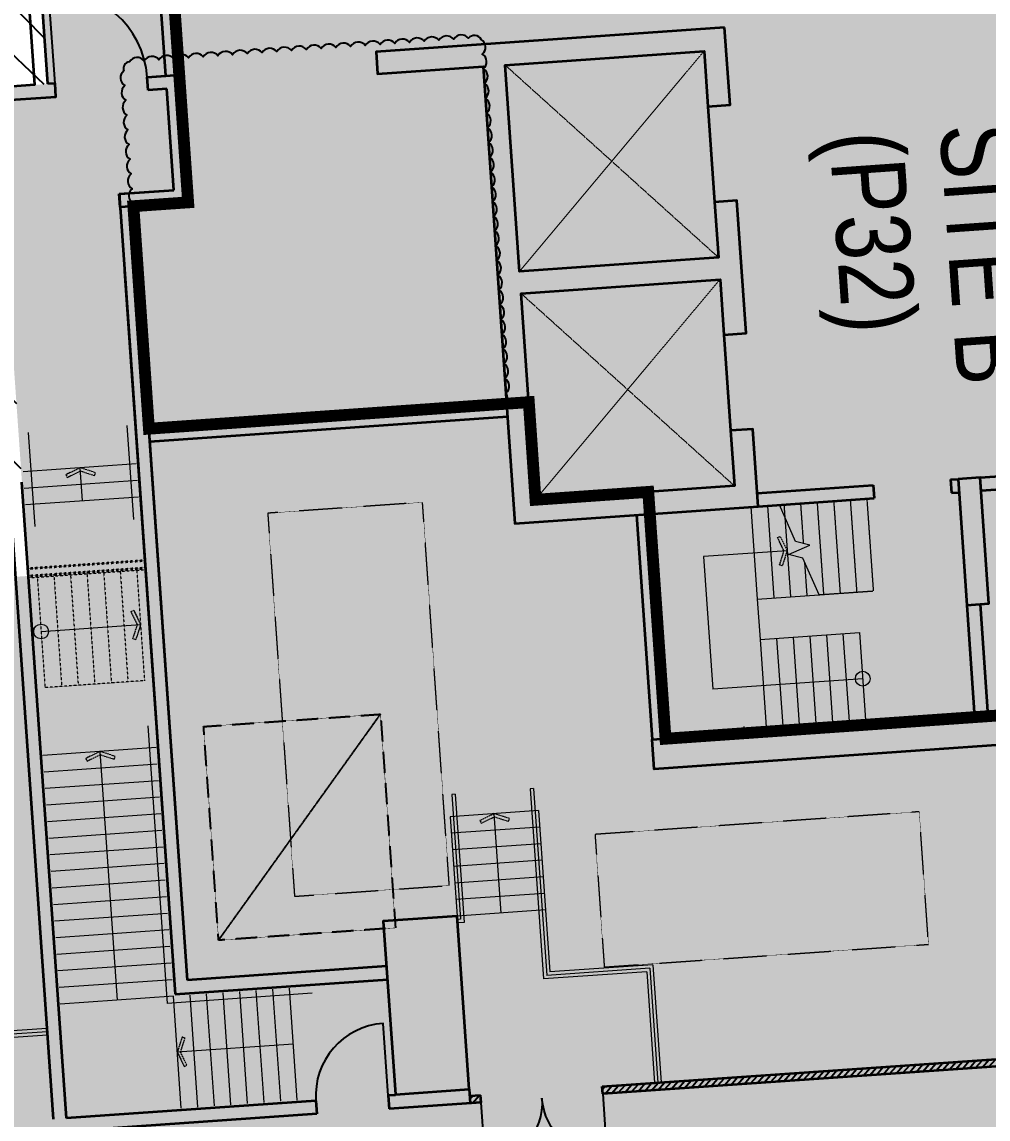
# Model space of a CAD drawing. Header units: millimetres. Extents: x 834311283 to 834708468, y 817882832 to 818197366.
# Drawn here: x 834592458 to 834605537, y 818009265 to 818024118 of the extents above; entities that cross this region are included whole.
import ezdxf
from ezdxf.xclip import XClip

# ---------------------------------------------------------------- set-up
doc = ezdxf.new("R2010")
doc.units = ezdxf.units.MM
doc.header["$LTSCALE"] = 3
doc.header["$XCLIPFRAME"] = 2
for name, pattern in [('3A35X-MAGP-P-B02-0$0$B0606', [0.7813, 0.39065, -0.39065]), ('ACAD_ISO04W033', [10, 8, -1, 0, -1]), ('B0701', [2.34375, 1.5625, -0.78125]), ('DASHED', [0.75, 0.5, -0.25]), ('DASHED2', [0.375, 0.25, -0.125]), ('DIVIDE', [1.25, 0.5, -0.25, 0, -0.25, 0, -0.25])]:
    doc.linetypes.add(name, pattern=pattern)
doc.layers.get('Defpoints').update_dxf_attribs({"color": 32})
for name, color, linetype in [('_DEVELOPMENT BOUNDARY', 96, 'DIVIDE'), ('_SUBLEASE LINE', 10, 'DIVIDE'), ('A-BS -DOTTED', 251, 'DASHED'), ('BD-CB-SOLID-DH', 251, 'Continuous'), ('Hatch (CARR)', 252, 'Continuous'), ('UAJ-00XREF', 7, 'Continuous')]:
    doc.layers.add(name, color=color, linetype=linetype)
for name, color, linetype, lineweight in [('Hatch (LTC&CB)', 252, 'Continuous', 35), ('HATCH-SUBLEASE', 241, 'Continuous', 5), ('UAJ-00ANNO', 7, 'Continuous', 5), ('UAJ-22INWA', 6, 'Continuous', 35), ('UAJ-22INWA-bw', 3, 'Continuous', 35), ('UAJ-22INWA-rc', 6, 'Continuous', 35), ('UAJ-23FLOR-a', 1, 'Continuous', 13), ('UAJ-23FLOR-h', 251, 'Continuous', 9), ('UAJ-23FLOR-y', 8, 'B0701', 9), ('UAJ-24STAI-a', 9, 'Continuous', 13), ('UAJ-24STAI-d', 7, 'Continuous', 5), ('UAJ-24STAI-RAIL', 1, 'Continuous', 13), ('UAJ-24STAI-x', 9, 'ACAD_ISO04W033', 5), ('UAJ-24STAI-y', 8, 'B0701', 9), ('UAJ-28STRU', 6, 'Continuous', 35), ('UAJ-32INFR', 7, 'Continuous', 25), ('UAJ-34RAIL-a', 1, 'Continuous', 13), ('UAJ-42INFI', 1, 'Continuous', 18), ('UAJ-61ELEC', 6, 'Continuous', 13)]:
    doc.layers.add(name, color=color, linetype=linetype, lineweight=lineweight)
doc.styles.add('3A35X-MSFP-P-ISP2$0$STANDARD', font='arial.ttf', dxfattribs={"width": 0.8})

# ---------------------------------------------------------------- blocks, each defined once
blk = doc.blocks.new('D1250')
at = {"layer": 'UAJ-32INFR'}
blk.add_line((0, 2.384185791015625e-07), (-1.192092895507812e-07, 1250), dxfattribs=at)
blk.add_arc((0, 1.192092895507812e-07), 1249.99999989376, 0, 90, dxfattribs=at)
blk = doc.blocks.new('DD1650')
at = {"layer": 'UAJ-32INFR'}
for p, q in [((-1.192092895507812e-07, 825.0000001192093), (0, 1.192092895507812e-07)), ((1650, -1.192092895507812e-07), (1649.999999880791, 824.9999997615814))]:
    blk.add_line(p, q, dxfattribs=at)
for centre, start, end in [((0, 1.192092895507812e-07), 0, 90), ((1650, -2.384185791015625e-07), 90, 180)]:
    blk.add_arc(centre, 825.0000000478899, start, end, dxfattribs=at)
blk = doc.blocks.new('D980')
at = {"flags": 128}
blk.add_lwpolyline([(0, 0), (0, 980, -0.414213562373095), (980, 0)], format="xyb", dxfattribs=at)
blk = doc.blocks.new('GBP-LB02_LEV-6.53')
at = {"layer": 'BD-CB-SOLID-DH'}
h = blk.add_hatch(dxfattribs=at)
h.set_pattern_fill('ANSI31', color=256, scale=20)
h.set_pattern_definition([(48.99357569662827, (833573439.664471, 817701771.387095), (-47.91938693337313, 41.66512157584167), [])])
h.paths.add_polyline_path([(834600313.504982, 818009704.2939624), (834600320.4795629, 818009604.5241889), (834609682.3801267, 818010259.0061195), (834609657.0027232, 818010622.0192674), (834609557.246185, 818010615.0455205), (834609575.6498411, 818010351.7889016)])
h.paths.add_polyline_path([(834598674.49685, 818009489.4550384), (834598667.5221066, 818009589.2271395), (834598517.8902301, 818009578.7667241), (834598524.8650795, 818009478.9944178)])
at = {"layer": 'UAJ-23FLOR-h'}
h = blk.add_hatch(dxfattribs=at)
h.set_pattern_fill('EARTH', color=256, scale=180, angle=45)
h.set_pattern_definition([(48.99890852994428, (833819452.4835471, 817786003.3590384), (-112.7268621600291, 1612.510668041472), [1143, -1143]), (48.99890852994428, (833819129.0015101, 817786284.568502), (-112.7268621600291, 1612.510668041472), [1143, -1143]), (48.99890852994428, (833818805.5194733, 817786565.7779655), (-112.7268621600291, 1612.510668041472), [1143, -1143]), (138.9989085299443, (833818791.4286155, 817786767.341799), (-1612.510668041472, -112.7268621600291), [1143, -1143]), (138.9989085299443, (833819072.638079, 817787090.823836), (-1612.510668041472, -112.7268621600291), [1143, -1143]), (138.9989085299443, (833819353.8475426, 817787414.3058729), (-1612.510668041472, -112.7268621600291), [1143, -1143])])
h.paths.add_polyline_path([(834607546.489914, 818192773.8916651), (834673232.9368618, 818197365.8780692), (834691373.7887626, 817937868.569913), (834685588.4607487, 817937127.6430434), (834685105.737498, 817940896.857602), (834650587.6674813, 817936476.1289068), (834651070.3907301, 817932706.9143615), (834551919.0352749, 817920008.601796), (834482026.6875536, 817893354.505612), (834383075.7475835, 817886437.076049), (834441506.4995006, 817949096.3580177), (834458453.7500002, 817967379.2999998), (834478637.6000003, 817989841.6999999), (834483448.3000003, 817995421.2999997), (834489786.8000002, 818002934.0999999), (834500656.3000004, 818016266.1), (834508244.2000003, 818025929.9), (834515683.5000002, 818035708.4999999), (834523692.1500002, 818046595.75), (834532219.3000002, 818058623.75), (834546606.4000003, 818080041.6), (834556456.7000003, 818095618.3000001), (834568418.3000003, 818115665.3), (834578621.5500003, 818133890.65), (834588349.1000003, 818152374.5), (834599172.5000002, 818174435.3000001)])
h.paths.add_polyline_path([(834640304.9205754, 818055632.724982), (834646290.8670971, 818056051.8197085), (834642791.68405, 818105910.8518904), (834636806.9000093, 818105492.4693737), (834634251.8150861, 818142031.4177986), (834610016.1973183, 818140337.1580075), (834609788.3040171, 818143597.0764725), (834587768.8782567, 818140310.2094649), (834567220.9581476, 818104369.6835257), (834565437.03285, 818101393.3793707), (834564610.1881045, 818100023.5882319), (834562784.5789996, 818096938.6312524), (834556654.2675333, 818087090.8253415), (834555720.087261, 818085606.747942), (834554860.1115384, 818084257.5104698), (834550875.6697745, 818078006.2196822), (834545204.9353101, 818069586.3739132), (834542258.3943995, 818065225.6315111), (834541362.7922996, 818063899.7744757), (834537651.0516131, 818058368.7728037), (834531077.6581107, 818048811.4306496), (834524249.2454296, 818039614.411969), (834520784.8111324, 818034888.8899139), (834515055.3396788, 818027075.672479), (834507323.9410119, 818017200.0913588), (834503054.2627076, 818011761.6223992), (834508701.854493, 817930984.42202), (834535271.705267, 817933687.1625333), (834599034.8614085, 817940173.2834697), (834631909.3504056, 817943517.3124893), (834645776.1065576, 817944927.9001964), (834645137.4445837, 817954063.3931775), (834645032.8383249, 817955559.7412419), (834644307.9897524, 817965928.697765), (834644203.3835472, 817967425.0458288), (834643505.5806562, 817977406.6319067), (834643400.9743955, 817978902.9799666), (834642523.6623843, 817991452.5625781), (834642419.056123, 817992948.9106454), (834641155.0647764, 818011283.8032656), (834643398.9266214, 818011440.903013)], flags=16)
h.paths.add_polyline_path([(834450838.26049, 817950881.8800887), (834498826.0982957, 817954236.5978773), (834500064.56546, 817936519.6245999), (834506621.1639228, 817936977.9811146), (834507095.3787206, 817930194.5365381), (834500538.7478187, 817929736.1777552), (834500559.3027261, 817929436.8825322), (834452571.8298296, 817926082.1901612)], flags=16)
at = {"layer": 'UAJ-24STAI-x'}
for points in [[(834593452.5682234, 818018016.1202124), (834593247.4822806, 818018081.9970374), (834593053.5394773, 818017988.2623639), (834593070.9455692, 818017952.2480893), (834593250.4826628, 818018039.0203263), (834593440.3352041, 818017978.036709)], [(834593971.011082, 818016154.0381217), (834594064.7457554, 818015960.0953186), (834593998.8689305, 818015755.0093756), (834593960.785427, 818015767.2423948), (834594021.7690444, 818015957.0949364), (834593934.9968076, 818016136.63203)], [(834593720.7000196, 818014175.4684776), (834593515.6140769, 818014241.3453025), (834593321.6712735, 818014147.610629), (834593339.0773654, 818014111.5963545), (834593518.614459, 818014198.3685913), (834593708.4670004, 818014137.3849742)], [(834599057.4125159, 818013334.4156013), (834598852.3265731, 818013400.2924261), (834598658.3837698, 818013306.5577526), (834598675.7898617, 818013270.5434781), (834598855.3269553, 818013357.315715), (834599045.1794966, 818013296.3320979)], [(834594627.6260247, 818010374.4014943), (834594561.7491999, 818010169.3155515), (834594655.4838734, 818009975.3727481), (834594691.4981478, 818009992.7788401), (834594604.725911, 818010172.3159337), (834594665.7095281, 818010362.168475)]]:
    blk.add_hatch(color=256, dxfattribs=at).paths.add_polyline_path(points)
at = {"layer": 'A-BS -DOTTED'}
blk.add_line((834595120.262345, 818011685.7867594), (834597312.1805968, 818014746.096283), dxfattribs=at)
at = {"layer": 'A-BS -DOTTED', "elevation": 4.93746483698487e-08}
blk.add_lwpolyline([(834594918.0236872, 818014578.7263588), (834597312.1805967, 818014746.0962828), (834597514.4192551, 818011853.1566838), (834595120.2623452, 818011685.7867596)], close=True, dxfattribs=at)
at = {"layer": 'Defpoints', "flags": 128}
blk.add_lwpolyline([(834594176.1461014, 818018611.6179873, 0.52056705), (834594375.6604873, 818018625.5467283, 0.52056705), (834594575.1748731, 818018639.4754692, 0.52056705), (834594774.689259, 818018653.4042102, 0.52056705), (834594974.2036449, 818018667.3329512, 0.52056705), (834595173.7180308, 818018681.2616922, 0.52056705), (834595373.2324166, 818018695.1904331, 0.52056705), (834595572.7468026, 818018709.1191741, 0.52056705), (834595772.2611884, 818018723.0479151, 0.52056705), (834595971.7755743, 818018736.9766561, 0.52056705), (834596171.2899601, 818018750.9053972, 0.52056705), (834596370.8043461, 818018764.8341382, 0.52056705), (834596570.3187319, 818018778.7628791, 0.52056705), (834596769.8331178, 818018792.6916201, 0.52056705), (834596969.3475038, 818018806.6203611, 0.52056705), (834597168.8618896, 818018820.5491021, 0.52056705), (834597368.3762755, 818018834.477843, 0.52056705), (834597567.8906614, 818018848.406584, 0.52056705), (834597767.4050473, 818018862.335325, 0.52056705), (834597966.9194331, 818018876.264066, 0.52056705), (834598166.433819, 818018890.192807, 0.52056705), (834598365.9482049, 818018904.1215479, 0.52056705), (834598565.4625908, 818018918.0502889, 0.52056705), (834598764.9769766, 818018931.9790299, 0.52056705), (834598964.4913626, 818018945.9077709, 0.52056705), (834599010.452097, 818019093.3491428, 0.52056705), (834598996.5233561, 818019292.8635287, 0.52056705), (834598982.594615, 818019492.3779147, 0.52056705), (834598968.665874, 818019691.8923005, 0.52056705), (834598954.737133, 818019891.4066864, 0.52056705), (834598940.808392, 818020090.9210722, 0.52056705), (834598926.8796511, 818020290.4354582, 0.52056705), (834598912.9509101, 818020489.949844, 0.52056705), (834598899.0221691, 818020689.46423, 0.52056705), (834598885.0934281, 818020888.9786158, 0.52056705), (834598871.1646872, 818021088.4930017, 0.52056705), (834598857.2359462, 818021288.0073875, 0.52056705), (834598843.3072052, 818021487.5217735, 0.52056705), (834598829.3784642, 818021687.0361593, 0.52056705), (834598815.4497232, 818021886.5505452, 0.52056705), (834598801.5209821, 818022086.0649312, 0.52056705), (834598787.5922412, 818022285.579317, 0.52056705), (834598773.6635002, 818022485.0937029, 0.52056705), (834598759.7347592, 818022684.6080887, 0.52056705), (834598745.8060182, 818022884.1224747, 0.52056705), (834598731.8772773, 818023083.6368605, 0.52056705), (834598717.9485363, 818023283.1512464, 0.52056705), (834598704.0197953, 818023482.6656322, 0.52056705), (834598690.0910543, 818023682.1800182, 0.52056705), (834598676.1623133, 818023881.694404, 0.52056705), (834598502.8517687, 818023897.902853, 0.52056705), (834598303.3373829, 818023883.974112, 0.52056705), (834598103.822997, 818023870.045371, 0.52056705), (834597904.308611, 818023856.1166301, 0.52056705), (834597704.7942252, 818023842.187889, 0.52056705), (834597505.2798393, 818023828.259148, 0.52056705), (834597305.7654535, 818023814.330407, 0.52056705), (834597106.2510675, 818023800.401666, 0.52056705), (834596906.7366817, 818023786.4729251, 0.52056705), (834596707.2222958, 818023772.5441841, 0.52056705), (834596507.70791, 818023758.6154431, 0.52056705), (834596308.193524, 818023744.6867021, 0.52056705), (834596108.6791382, 818023730.7579612, 0.52056705), (834595909.1647522, 818023716.8292202, 0.52056705), (834595709.6503663, 818023702.9004792, 0.52056705), (834595510.1359805, 818023688.9717382, 0.52056705), (834595310.6215945, 818023675.0429972, 0.52056705), (834595111.1072087, 818023661.1142563, 0.52056705), (834594911.5928228, 818023647.1855153, 0.52056705), (834594712.078437, 818023633.2567743, 0.52056705), (834594512.564051, 818023619.3280333, 0.52056705), (834594313.0496652, 818023605.3992923, 0.52056705), (834594113.5352793, 818023591.4705513, 0.52056705), (834593914.0208935, 818023577.5418103, 0.52056705), (834593837.9229692, 818023456.3042796, 0.52056705), (834593851.8517102, 818023256.7898937, 0.52056705), (834593865.7804512, 818023057.2755078, 0.52056705), (834593879.7091922, 818022857.7611219, 0.52056705), (834593893.6379331, 818022658.246736, 0.52056705), (834593907.5666741, 818022458.7323501, 0.52056705), (834593921.4954151, 818022259.2179643, 0.52056705), (834593935.4241561, 818022059.7035784, 0.52056705), (834593949.352897, 818021860.1891925, 0.52056705), (834593963.281638, 818021660.6748066, 0.52056705), (834593977.210379, 818021461.1604208, 0.52056705), (834593991.13912, 818021261.6460348, 0.52056705), (834594005.067861, 818021062.131649, 0.52056705), (834594018.9966019, 818020862.6172631, 0.52056705), (834594032.9253429, 818020663.1028773, 0.52056705), (834594046.8540839, 818020463.5884913, 0.52056705), (834594060.7828249, 818020264.0741054, 0.52056705), (834594074.7115659, 818020064.5597196, 0.52056705), (834594088.6403068, 818019865.0453336, 0.52056705), (834594102.5690478, 818019665.5309478, 0.52056705), (834594116.4977888, 818019466.0165619, 0.52056705), (834594130.4265298, 818019266.502176, 0.52056705), (834594144.3552707, 818019066.9877901, 0.52056705), (834594158.2840117, 818018867.4734043, 0.52056705)], format="xyb", close=True, dxfattribs=at)
at = {"layer": 'UAJ-22INWA'}
for p, q in [((834594153.4421732, 818023372.3676319), (834594587.3630021, 818023402.7039806)), ((834594153.4421732, 818023372.3676319), (834594587.3630021, 818023402.7039806)), ((834594165.9949178, 818023192.8058708), (834594153.4421732, 818023372.3676319)), ((834594165.9949178, 818023192.8058708), (834594153.4421732, 818023372.3676319)), ((834594587.3630021, 818023402.7039806), (834594708.0741137, 818021675.642423)), ((834594587.3630021, 818023402.7039806), (834594708.0741137, 818021675.642423)), ((834594420.374089, 818023210.5889258), (834594165.9949178, 818023192.8058708)), ((834594420.374089, 818023210.5889258), (834594165.9949178, 818023192.8058708)), ((834594516.0036836, 818021842.6475351), (834594420.374089, 818023210.5889258)), ((834594516.0036836, 818021842.6475351), (834594420.374089, 818023210.5889258)), ((834593774.4520532, 818021790.8073889), (834594516.0036836, 818021842.6475351)), ((834593774.4520532, 818021790.8073889), (834594516.0036836, 818021842.6475351)), ((834593787.0043116, 818021611.2525797), (834593774.4520532, 818021790.8073889)), ((834594708.0741137, 818021675.642423), (834593787.0043116, 818021611.2525797)), ((834594708.0741137, 818021675.642423), (834593787.0043116, 818021611.2525797))]:
    blk.add_line(p, q, dxfattribs=at)
at = {"layer": 'UAJ-22INWA-bw'}
for p, q in [((834593787.0043116, 818021611.2525797), (834593793.2805959, 818021521.4729543)), ((834593787.0043112, 818021611.2525797), (834594532.0174692, 818010954.1505804)), ((834593787.0043112, 818021611.2525797), (834594532.0174692, 818010954.1505804)), ((834593972.8423642, 818021534.0256993), (834593966.5660799, 818021623.8053244)), ((834594699.0264928, 818011146.2650932), (834593966.5660732, 818021623.805324)), ((834594699.0264928, 818011146.2650932), (834593966.5660732, 818021623.805324)), ((834593847.6758227, 818020743.3719589), (834594532.0174692, 818010954.1505804)), ((834594699.0264928, 818011146.2650932), (834594048.8562065, 818020446.6794362)), ((834599020.4726073, 818018949.8160017), (834594177.1680632, 818018611.2318684)), ((834595424.1247908, 818018698.4037093), (834594177.1680671, 818018611.2318715)), ((834599033.0253518, 818018770.2542335), (834594189.7208116, 818018431.6701033)), ((834592278.7457517, 818017877.0555173), (834592880.8024181, 818009264.8863026)), ((834593060.3641862, 818009277.4390465), (834592458.3075072, 818017889.6082611)), ((834597392.70528, 818011334.5738984), (834594699.0264928, 818011146.2650932)), ((834594532.0174692, 818010954.1505804), (834597405.2580247, 818011155.0121301)), ((834600313.5049819, 818009704.2939671), (834609575.6498402, 818010351.788924)), ((834609682.380126, 818010259.0061196), (834600320.478638, 818009604.5374188)), ((834598511.690639, 818009667.4492787, 1.213044855175038e-06), (834598524.8639541, 818009479.0105138, 1.213044855175038e-06)), ((834600320.478638, 818009604.5374188), (834600313.5049819, 818009704.2939671, 1.21304485523055e-06)), ((834596437.3752264, 818009513.5182652), (834593060.3641862, 818009277.4390459)), ((834596437.3752264, 818009513.5182652), (834596449.9279882, 818009333.9562492)), ((834597514.7458303, 818009588.8348124, 1.21304485478646e-06), (834597414.989293, 818009581.861058, 1.185878229392756e-06)), ((834597414.989293, 818009581.861058, 1.213044193981716e-06), (834597427.5420597, 818009402.2989691)), ((834598674.4957626, 818009489.4705945), (834597427.5420597, 818009402.2989691)), ((834597514.1252602, 818009597.7118082, 1.213044855175038e-06), (834597514.7458304, 818009588.8348125, 1.213044855175038e-06)), ((834598517.89023, 818009578.7667254), (834598667.5221065, 818009589.2271413)), ((834598674.4957626, 818009489.4705945, 1.21304485478646e-06), (834598667.5221065, 818009589.2271413, 1.21304485478646e-06)), ((834596449.9279882, 818009333.9562492), (834592793.5984607, 818009078.3507786))]:
    blk.add_line(p, q, dxfattribs=at)
at = {"layer": 'UAJ-22INWA-bw', "linetype": '3A35X-MAGP-P-B02-0$0$B0606', "elevation": -1.481646119682252e-06, "flags": 128}
for points in [[(834592540.193787, 818016718.2593982), (834594121.3451802, 818016828.646122)], [(834592547.167534, 818016618.5028601), (834594128.3189272, 818016728.8895838)]]:
    blk.add_lwpolyline(points, dxfattribs=at)
at = {"layer": 'UAJ-22INWA-rc'}
blk.add_lwpolyline([(834592806.728719, 818023278.223179), (834592043.7580863, 818034192.2084942), (834591864.1963178, 818034179.6557542), (834592627.1670638, 818023265.6704421), (834592085.1543832, 818023227.7822833), (834592097.7247996, 818023048.2179267), (834592919.0381147, 818023105.6351657), (834592906.4854492, 818023285.1958003)], close=True, dxfattribs=at)
at = {"layer": 'UAJ-23FLOR-a', "linetype": 'DASHED2', "ltscale": 4, "extrusion": (-4.674808450137172e-07, -3.268053488466969e-08, 0.9999999999998902), "flags": 128}
for points, elevation in [([(834596148.471141, 818012280.2920779), (834598243.3584305, 818012426.7408596), (834597880.723352, 818017614.0808139), (834595785.8360624, 818017467.6320322)], -416.8900885880002), ([(834600341.431344, 818011323.0968038), (834604730.718998, 818011629.9418703), (834604605.1914707, 818013425.5595468), (834600215.9038168, 818013118.7144803)], -416.9074607417309)]:
    blk.add_lwpolyline(points, close=True, dxfattribs=dict(at, elevation=elevation))
at = {"layer": 'UAJ-24STAI-a'}
for p, q in [((834594005.6368951, 818018134.9269488, -1.967370804618479e-07), (834592474.3640887, 818018028.0224566, -1.25971548612458e-06)), ((834593278.8223602, 818017633.0896981, -7.230325777360387e-07), (834593247.4822805, 818018081.9970374, -7.230325779429216e-07)), ((834594021.3069351, 818017910.4732792, -1.967370802135884e-07), (834592490.0341282, 818017803.5687873, -1.259715486207334e-06)), ((834594036.9769747, 818017686.0196096, -1.967370802135884e-07), (834592505.7041678, 818017579.1151173, -1.259715486207334e-06)), ((834592718.0237371, 818015866.0750787, -1.481646119705498e-06), (834594064.7457557, 818015960.0953184, -1.481646119682252e-06)), ((834594273.7686908, 818014294.275214, -1.368885441529466e-06), (834592742.4958816, 818014187.3707219, -1.069281410079127e-06)), ((834593750.6646711, 818010874.5402567, -5.325984995803787e-07), (834593515.6140767, 818014241.3453027, -5.325984995222644e-07)), ((834594289.438731, 818014069.8215446, -1.276945403724251e-06), (834592758.1659212, 818013962.9170521, -1.069281410079127e-06)), ((834594305.1087706, 818013845.3678746, -6.303002099304924e-09), (834592773.8359609, 818013738.4633825, -1.069281410079127e-06)), ((834594320.7788103, 818013620.9142053, -6.303002016551751e-09), (834592789.5060005, 818013514.0097128, -1.069281410079127e-06)), ((834594336.4488499, 818013396.4605354, -6.303001933798525e-09), (834592805.17604, 818013289.556043, -1.069281410079127e-06)), ((834599450.7404549, 818013442.1261473, 1.213044855175038e-06), (834598253.662, 818013358.4411807, 1.213044855175038e-06)), ((834598253.662, 818013358.4411807, 1.213044855175038e-06), (834598347.8075836, 818012011.7279192, 1.213044855175038e-06)), ((834598946.3468112, 818012053.5704023, 1.213044855175038e-06), (834598852.326573, 818013400.2924263, 1.213044855198284e-06)), ((834599450.7404549, 818013442.1261473, 1.213044855175038e-06), (834599603.4655129, 818011257.4579653, 1.213044855175038e-06)), ((834599466.4313846, 818013217.673937, 1.213044855175038e-06), (834598269.3529315, 818013133.9889705, 1.213044855175038e-06)), ((834594352.1188898, 818013172.0068653, -6.303001768292165e-09), (834592820.8460796, 818013065.1023732, -1.069281410079127e-06)), ((834594367.7889297, 818012947.5531956, -6.303001602785738e-09), (834592836.5161192, 818012840.6487035, -1.069281410079127e-06)), ((834599482.1223158, 818012993.2217268, 1.213044855175038e-06), (834598285.0438627, 818012909.5367603, 1.213044855175038e-06)), ((834599497.813247, 818012768.7695166, 1.213044855175038e-06), (834598300.7347939, 818012685.0845501, 1.213044855175038e-06)), ((834594383.4589695, 818012723.0995263, -6.303001520032527e-09), (834592852.1861589, 818012616.1950339, -1.069281410079127e-06)), ((834594399.1290092, 818012498.645856, -6.303001354526163e-09), (834592867.8561985, 818012391.7413641, -1.069281410079127e-06)), ((834599513.5041782, 818012544.3173064, 1.213044855175038e-06), (834598316.4257251, 818012460.63234, 1.213044855175038e-06)), ((834599529.1951094, 818012319.8650962, 1.213044855175038e-06), (834598332.1166563, 818012236.1801298, 1.213044855175038e-06)), ((834594414.7990493, 818012274.1921867, -6.303001106266539e-09), (834592883.5262381, 818012167.2876943, -1.069281410079127e-06)), ((834594430.4690888, 818012049.738517, -6.303001189019724e-09), (834592899.1962779, 818011942.8340245, -1.069281410079127e-06)), ((834599544.8860401, 818012095.4128859, 1.213044855175038e-06), (834598347.8075836, 818012011.7279192, 1.213044855175038e-06)), ((834594446.1391286, 818011825.2848471, -6.303001106266539e-09), (834592914.8663174, 818011718.3803548, -1.069281410079127e-06)), ((834594461.8091683, 818011600.8311776, -6.303000940760111e-09), (834592930.536357, 818011493.9266851, -1.069281410079127e-06)), ((834594477.4792082, 818011376.3775076, -6.303000858006886e-09), (834592946.2063967, 818011269.4730153, -1.069281410079127e-06)), ((834601000.0570432, 818011355.0904263, 1.213044855175038e-06), (834599603.4655129, 818011257.4579653, 1.213044855175038e-06)), ((834601000.0570432, 818011355.0904263, 1.213044855175038e-06), (834601111.5602125, 818009760.0841478, 1.213044855175038e-06)), ((834594493.1492481, 818011151.9238381, -6.303000609747328e-09), (834592961.8764364, 818011045.0193458, -1.069281410079127e-06)), ((834594508.8192878, 818010927.4701685, 1.021556315706503e-08), (834592977.5464759, 818010820.5656759, -1.069281410079127e-06)), ((834592795.0256256, 818010491.8875031), (834588670.3670541, 818010203.5422298)), ((834596132.9248886, 818010279.005829, 4.084406505233169e-09), (834594561.7492, 818010169.3155515, 4.084406532353174e-09))]:
    blk.add_line(p, q, dxfattribs=at)
at = {"layer": 'UAJ-24STAI-a', "linetype": '3A35X-MAGP-P-B02-0$0$B0606', "elevation": -1.481646119682252e-06, "flags": 128}
for points in [[(834592664.9197133, 818016626.7236269), (834592771.1277609, 818015105.4265321)], [(834594011.641732, 818016720.743866), (834594117.8497795, 818015199.4467708), (834592771.1277608, 818015105.4265321)], [(834592889.373383, 818016642.3936667), (834592995.5814307, 818015121.0965719)], [(834593338.2807225, 818016673.7337465), (834593444.4887702, 818015152.4366517)], [(834593562.7343923, 818016689.4037863), (834593668.9424399, 818015168.1066915)], [(834593787.1880621, 818016705.0738261), (834593893.3961098, 818015183.7767314)]]:
    blk.add_lwpolyline(points, dxfattribs=at)
at = {"layer": 'UAJ-24STAI-a', "elevation": 4.084406505233169e-09, "flags": 128}
for points in [[(834595063.5864522, 818009442.5010121), (834594957.7266273, 818010958.810248)], [(834595288.0401219, 818009458.171052), (834595182.1802971, 818010974.4802879)], [(834595512.4937917, 818009473.8410919), (834595406.6339668, 818010990.1503277)], [(834595736.9474615, 818009489.5111318), (834595631.0876367, 818011005.8203676)], [(834595961.4011312, 818009505.1811715), (834595855.5413064, 818011021.4904073)], [(834596185.8548009, 818009520.8512112), (834596079.9949762, 818011037.1604471)], [(834594614.6791126, 818009411.1609325), (834594508.8192877, 818010927.4701684)], [(834594839.1327825, 818009426.8309723), (834594733.2729577, 818010943.1402081)]]:
    blk.add_lwpolyline(points, dxfattribs=at)
at = {"layer": 'UAJ-24STAI-a'}
blk.add_circle((834592718.0237383, 818015866.0750788, -1.481646119757576e-06), 99.99999999999999, dxfattribs=at)
at = {"layer": 'UAJ-24STAI-RAIL'}
for p, q in [((834598322.5216433, 818013663.9871689, 1.213044855175038e-06), (834598277.6312013, 818013660.8489827, 1.213044855175038e-06)), ((834598277.6312013, 818013660.8489827, 1.213044855175038e-06), (834598395.836212, 818011969.9756634, 1.213044855175038e-06)), ((834598322.5216433, 818013663.9871689, 1.213044855175038e-06), (834598443.8648403, 818011928.2234076, 1.213044855175038e-06)), ((834599384.9287734, 818013738.2575749, 1.213044855175038e-06), (834599340.0383313, 818013735.1193887, 1.213044855175038e-06)), ((834599340.0383313, 818013735.1193887, 1.213044855175038e-06), (834599519.9610022, 818011161.4007088, 1.213044855175038e-06)), ((834599384.9287734, 818013738.2575749, 1.213044855175038e-06), (834599561.7132583, 818011209.429337, 1.213044855175038e-06)), ((834598395.836212, 818011969.9756634, 1.213044855175038e-06), (834598350.9457698, 818011966.8374772, 1.213044855175038e-06)), ((834598443.8648403, 818011928.2234076, 1.213044855175038e-06), (834598354.0839559, 818011921.9470351, 1.213044855175038e-06)), ((834600916.5525314, 818011259.0331697, 1.213044855175038e-06), (834599519.9610022, 818011161.4007088, 1.213044855175038e-06)), ((834600958.3047873, 818011307.0617981, 1.213044855175038e-06), (834599561.7132583, 818011209.429337, 1.213044855175038e-06)), ((834600916.5525314, 818011259.0331697, 1.213044855175038e-06), (834601021.7793285, 818009753.8077756, 1.213044855175038e-06)), ((834600958.3047873, 818011307.0617981, 1.213044855175038e-06), (834601066.6697705, 818009756.9459617, 1.213044855175038e-06)), ((834592801.3019979, 818010402.106619), (834592212.7384259, 818010360.9615107)), ((834592798.1638118, 818010446.997061), (834592254.4906819, 818010408.9901389))]:
    blk.add_line(p, q, dxfattribs=at)
at = {"layer": 'UAJ-24STAI-x'}
for points, elevation in [([(834593452.5682234, 818018016.1202124), (834593247.4822806, 818018081.9970374), (834593053.5394773, 818017988.2623639), (834593070.9455692, 818017952.2480893), (834593250.4826628, 818018039.0203263), (834593440.3352041, 818017978.036709)], -7.230325783565144e-07), ([(834593971.011082, 818016154.0381217), (834594064.7457554, 818015960.0953186), (834593998.8689305, 818015755.0093756), (834593960.785427, 818015767.2423948), (834594021.7690444, 818015957.0949364), (834593934.9968076, 818016136.63203)], -1.481646119682252e-06), ([(834593720.7000196, 818014175.4684776), (834593515.6140769, 818014241.3453025), (834593321.6712735, 818014147.610629), (834593339.0773654, 818014111.5963545), (834593518.614459, 818014198.3685913), (834593708.4670004, 818014137.3849742)], -5.325984995222644e-07), ([(834599057.4125159, 818013334.4156013), (834598852.3265731, 818013400.2924261), (834598658.3837698, 818013306.5577526), (834598675.7898617, 818013270.5434781), (834598855.3269553, 818013357.315715), (834599045.1794966, 818013296.3320979)], 1.213044855175038e-06), ([(834594627.6260247, 818010374.4014943), (834594561.7491999, 818010169.3155515), (834594655.4838734, 818009975.3727481), (834594691.4981478, 818009992.7788401), (834594604.725911, 818010172.3159337), (834594665.7095281, 818010362.168475)], 4.084406532353174e-09)]:
    blk.add_lwpolyline(points, close=True, dxfattribs=dict(at, elevation=elevation))
at = {"layer": 'UAJ-24STAI-x', "linetype": '3A35X-MAGP-P-B02-0$0$B0606', "elevation": -1.481646119682252e-06, "flags": 128}
blk.add_lwpolyline([(834593113.8270528, 818016658.0637066), (834593220.0351003, 818015136.7666118)], dxfattribs=at)
at = {"layer": 'UAJ-34RAIL-a'}
for p, q in [((834592542.3736001, 818018561.5256164, 1.513280590711799e-08), (834592631.3426001, 818017287.1562428, -1.941567195582712e-07)), ((834593879.119885, 818018654.8494558, 1.51328137506253e-08), (834593968.0888902, 818017380.4800338, -1.941567197036472e-07)), ((834594163.0938344, 818014587.278758, -2.330861896016062e-07), (834594425.3058361, 818010831.4206847, -8.499102991132994e-07))]:
    blk.add_line(p, q, dxfattribs=at)
at = {"layer": 'UAJ-42INFI'}
blk.add_line((834596385.5345768, 818010968.2723674, 4.0849575251878e-09), (834594425.3058361, 818010831.4206847, 4.084380081925183e-09), dxfattribs=at)
at = {"layer": 'UAJ-42INFI', "linetype": '3A35X-MAGP-P-B02-0$0$B0606', "elevation": -1.481646119682252e-06, "flags": 128}
blk.add_lwpolyline([(834592548.9109707, 818016593.5637254), (834594130.062364, 818016703.9504491)], dxfattribs=at)
at = {"layer": 'UAJ-32INFR', "rotation": 3.998856175386646}
blk.add_blockref('D1250', (834592906.4854493, 818023285.1958001), dxfattribs=at)
at = {"layer": 'UAJ-32INFR', "xscale": -1}
for name, p, rotation in [('D980', (834597414.9892861, 818009581.8611563, 1.213044855175038e-06), 3.998856223200953), ('DD1650', (834598674.4956577, 818009489.4720968), 183.9988561669248)]:
    blk.add_blockref(name, p, dxfattribs=dict(at, rotation=rotation))
blk = doc.blocks.new('GBP-STR-B02-L1')
at = {"layer": 'UAJ-28STRU'}
blk.add_lwpolyline([(834601970.7273605, 818024043.1930467), (834597252.2431183, 818023713.3348112), (834597273.1643595, 818023414.0651976), (834598699.682851, 818023513.789786), (834599132.0551685, 818017328.884431), (834602424.0209188, 818017559.0180837), (834602350.796575, 818018606.4617317), (834602051.5269613, 818018585.5404905), (834602103.830064, 818017837.3664563), (834599410.403541, 818017649.0752859), (834599215.1386235, 818020442.2583469), (834601908.5651466, 818020630.5495173), (834601960.8682494, 818019882.3754832), (834602260.137863, 818019903.2967243), (834602134.6104162, 818021698.9144063), (834601835.3408026, 818021677.9931651), (834601887.6439054, 818020929.8191309), (834599194.2173823, 818020741.5279605), (834598998.9524649, 818023534.7110214), (834601692.378988, 818023723.0021919), (834601744.6820909, 818022974.8281578), (834602043.9517045, 818022995.749399)], close=True, dxfattribs=at)
for points in [[(834601744.6820909, 818022974.8281578), (834601835.3408026, 818021677.9931651)], [(834601960.8682495, 818019882.3754832), (834602051.5269612, 818018585.5404905)]]:
    blk.add_lwpolyline(points, dxfattribs=at)
at = {"layer": 'UAJ-28STRU', "ltscale": 2, "flags": 128}
for points in [[(834600990.7026863, 818014401.374428), (834608902.285401, 818014954.454745), (834608677.0333706, 818018176.5909189), (834609125.048532, 818018207.9106147), (834609379.8649157, 818014586.3588017), (834601018.5976745, 818014002.3482765)], [(834605429.0691293, 818017949.5287559), (834606426.6345177, 818018019.2659572), (834606439.1872832, 818017839.7038918), (834605441.6219136, 818017769.9664221)]]:
    blk.add_lwpolyline(points, close=True, dxfattribs=at)
for points, elevation in [([(834605129.7991894, 818017928.6120445), (834605249.0502644, 818016222.7752466), (834605548.3198781, 818016243.6964878), (834605429.0688031, 818017949.5332857)], 4.313435719716097e-10), ([(834598511.690639, 818009667.4492787), (834598347.8075837, 818012011.7279192), (834597350.2422048, 818011941.9904488), (834597514.1252602, 818009597.7118083)], 1.213044855175038e-06)]:
    blk.add_lwpolyline(points, close=True, dxfattribs=dict(at, elevation=elevation))
blk = doc.blocks.new('escalator 1 plan')
at = {"elevation": -1.828456248631483e-07}
blk.add_lwpolyline([(-1.192092895507812e-07, -1340), (12274.99999976158, -1340), (12275.00427937508, 51.99999988079071), (0.0001599788665771484, 52.03773701190948)], close=True, dxfattribs=at)
at = {"layer": 'UAJ-24STAI-a'}
for p, q in [((1327.378558158875, 52.03365623950958, -3.125727081231144), (1327.378136754036, -72.96640634536743, -3.125727081231144)), ((11101.10972011089, 52.00360870361328, -3.125727081231146), (11101.10929906368, -72.99650168418884, -3.125727081231146)), ((1402.37743639946, -232.9666346311569, -3.125727081231144), (1327.37786757946, -152.9665437936783, -3.125727081231144)), ((1402.377597570419, -232.9666539430618, -3.125727081231144), (1402.375116348267, -1054.966657757759, -3.125723630765877)), ((1402.377752900124, -232.9666347503662, -3.125727081231144), (1402.375270605087, -1054.966638207436, -3.125723630765877)), ((1402.377440094948, -232.9666382074356, -3.125727081231144), (11026.10892164707, -232.9962247610092, -3.125727081231146)), ((2124.55257833004, -232.9676580429077, -3.12572181066301), (2124.550095558167, -1054.967661857605, -3.125718360197744)), ((2428.352578401566, -232.9686806201935, -3.125721810663011), (2428.350095868111, -1054.968684673309, -3.125718360197744)), ((2732.152577996254, -232.9697040319443, -3.12572181066301), (2732.150095820427, -1054.969707965851, -3.125718360197744)), ((3035.952578306198, -232.9707272052765, -3.125721810663011), (3035.950095772743, -1054.970731139183, -3.125718360197744)), ((3339.752578258514, -232.9717503786087, -3.12572181066301), (3339.750095963478, -1054.971753954887, -3.125718360197744)), ((3643.552578210831, -232.9727734327316, -3.125721810663011), (3643.550095796585, -1054.972777366638, -3.125718360197743)), ((3947.352578282356, -232.9737964868546, -3.12572181066301), (3947.350095868111, -1054.973800301552, -3.125718360197744)), ((4251.152577877045, -232.9748195409775, -3.12572181066301), (4251.150095820427, -1054.974822998047, -3.125718360197744)), ((4554.95257806778, -232.9758425951004, -3.125721810663011), (4554.950096130371, -1054.975846529007, -3.125718360197744)), ((4858.752578139305, -232.9768657684326, -3.125721810663011), (4858.750095844269, -1054.97686958313, -3.125718360197743)), ((5162.55257833004, -232.9778889417648, -3.125721810663011), (5162.550095796585, -1054.977892518044, -3.125718360197744)), ((5466.352578282356, -232.9789119958878, -3.12572181066301), (5466.350095748901, -1054.978915691376, -3.125718360197744)), ((5770.152578473091, -232.97993516922, -3.125721810663011), (5770.150095939636, -1054.979938745499, -3.125718360197743)), ((6073.952577829361, -232.9809582233429, -3.125721810663011), (6073.950095891953, -1054.98096203804, -3.125718360197744)), ((6377.752578139305, -232.9819810390472, -3.12572181066301), (6377.750095844269, -1054.981984734535, -3.125718360197744)), ((6681.552577972412, -232.9830039739609, -3.125721810663011), (6681.550095796585, -1054.983008027077, -3.125718360197744)), ((6985.352578282356, -232.9840272665024, -3.125721810663011), (6985.35009598732, -1054.98403096199, -3.125718360197743)), ((7289.1525785923, -232.9850503206253, -3.12572181066301), (7289.150096058846, -1054.985054254532, -3.125718360197744)), ((7592.95257806778, -232.9860734939575, -3.12572181066301), (7592.950095891953, -1054.986077427864, -3.125718360197743)), ((7896.752578139305, -232.9870965480804, -3.125721810663011), (7896.750095844269, -1054.987100362778, -3.125718360197744)), ((8200.55257821083, -232.9881197214127, -3.12572181066301), (8200.550095677376, -1054.988123655319, -3.125718360197744)), ((8504.352578282356, -232.9891426563263, -3.125721810663011), (8504.35009586811, -1054.989146351814, -3.125718360197744)), ((8808.152578353882, -232.9901657104492, -3.12572181066301), (8808.150095701218, -1054.990169644356, -3.125718360197744)), ((9111.952578186989, -232.9911891222, -3.125721810663011), (9111.950096011162, -1054.991192579269, -3.125718360197743)), ((9415.79996395111, -232.9922159910202, -3.12572181066301), (9415.797483563423, -1054.992219924927, -3.125718360197744)), ((9719.599964022636, -232.9932392835617, -3.12572181066301), (9719.597483634949, -1054.993242740631, -3.125718360197744)), ((10023.39996421337, -232.9942618608475, -3.12572181066301), (10023.39748370647, -1054.994265556335, -3.125718360197744)), ((10327.19996416569, -232.9952847957611, -3.125721810663011), (10327.19748353958, -1054.99528837204, -3.125718360197744)), ((11026.10876047611, -232.9962440729141, -3.125727081231146), (11026.10627901554, -1054.996247529984, -3.125723630765878)), ((11026.10892152786, -232.9962247610092, -3.125727081231146), (11101.10902965069, -152.9966393709183, -3.125727081231146)), ((1402.375270605087, -1054.966638207436, -3.125723630765877), (1327.374846100807, -1134.9665402174, -3.125723630765877)), ((1402.375266313553, -1054.966642379761, -3.125723630765878), (11026.10612475872, -1054.996228814125, -3.125723630765878)), ((11026.10612475872, -1054.996228814125, -3.125723630765878), (11101.1060103178, -1134.99663579464, -3.125723630765879)), ((1327.374662995338, -1214.96634376049, -3.125718079093939), (1327.3742415905, -1339.966406345367, -3.125718079093939)), ((11101.10531902313, -1339.999999880791, -3.125723630765879), (11101.10574030876, -1214.996502041817, -3.125723630765879))]:
    blk.add_line(p, q, dxfattribs=at)
at = {"layer": 'UAJ-24STAI-d'}
blk.add_line((2428.641916155815, -669.9874775409698, 5.270568133930453e-06), (10023.68930327892, -670.013054728508, 5.270568134818632e-06), dxfattribs=at)
at = {"layer": 'UAJ-34RAIL-a'}
for p, q in [((11664.21342480183, -72.99812293052673, -6.251455639292034), (11664.21315550804, -152.9981223344803, -6.251455639292034)), ((11664.21013569832, -1134.99812245369, -6.251452188826766), (11664.20986640453, -1214.99812245369, -6.251452188826766))]:
    blk.add_line(p, q, dxfattribs=at)
for points, elevation in [([(449.7125519514084, -152.9637323617935), (449.7128170728683, -72.963738322258), (11664.21342432499, -72.99812281131744)], -3.125721940737723), ([(11664.2131550312, -152.9981224536896), (449.7125474214554, -152.963739991188)], -3.125721940736413), ([(449.7095313072205, -1134.963732361794), (449.7092584371567, -1214.963738083839), (11664.20986628532, -1214.998122572899)], -3.125718412970757), ([(11664.21013605595, -1134.99812245369), (449.7095277309418, -1134.963738679886)], -3.125718412969447)]:
    blk.add_lwpolyline(points, dxfattribs=dict(at, elevation=elevation))
blk = doc.blocks.new('GBP-P32-LB02_LEV-6.53')
at = {"layer": 'UAJ-24STAI-x'}
blk.add_hatch(color=256, dxfattribs=at).paths.add_polyline_path([(834602722.9719596, 818017153.8840513), (834602816.7232242, 818016959.9492677), (834602750.8639445, 818016754.85769), (834602712.7793946, 818016767.0874512), (834602773.7467699, 818016956.945209), (834602686.9591743, 818017136.4748787)])
at = {"layer": 'UAJ-22INWA'}
blk.add_lwpolyline([(834594154.9813724, 818023372.1118636), (834594154.9801624, 818023372.1291716)], dxfattribs=at)
at = {"layer": 'UAJ-22INWA-rc'}
for p, q in [((834594407.8212651, 818023390.1518273), (834594293.1705357, 818025030.1826047)), ((834594485.2850487, 818024863.1735812), (834594708.0741137, 818021675.642423)), ((834594155.0477489, 818023372.4798812), (834594407.8212651, 818023390.1518273)), ((834594167.6004939, 818023192.9181129), (834594155.0477489, 818023372.4798812)), ((834594420.374089, 818023210.5889258), (834594167.6004939, 818023192.9181129)), ((834594516.0036836, 818021842.6475351), (834594420.374089, 818023210.5889258)), ((834593783.7687991, 818021793.1415889), (834594516.0036836, 818021842.6475351)), ((834593787.0048103, 818021611.2652738), (834593783.7687991, 818021793.1415889)), ((834594708.0741137, 818021675.642423), (834593787.0048103, 818021611.2652738)), ((834605030.0426521, 818017921.6382909), (834605129.7991899, 818017928.6120379)), ((834602411.468174, 818017738.5798519), (834603982.5990043, 818017848.4139466)), ((834603982.5990043, 818017848.4139466), (834603995.151749, 818017668.852179)), ((834605030.0426521, 818017921.6382909), (834605042.5953969, 818017742.0765227)), ((834602424.0209187, 818017559.0180837), (834603995.151749, 818017668.8521783)), ((834605042.5953969, 818017742.0765227), (834605142.3519347, 818017749.0502697)), ((834600778.0091462, 818017443.9492372), (834600990.6958319, 818014401.39046)), ((834600957.5709146, 818017456.5019819), (834601170.2576475, 818014413.942529)), ((834605249.0502645, 818016222.7752466), (834605355.0455133, 818014706.475468)), ((834605428.61208, 818016235.3273157), (834605534.6073288, 818014719.0275371))]:
    blk.add_line(p, q, dxfattribs=at)
at = {"layer": 'UAJ-23FLOR-y'}
for points in [[(834599194.2173823, 818020741.5279605), (834601692.378988, 818023723.0021919)], [(834598998.9524649, 818023534.7110214), (834601887.6439054, 818020929.8191309)], [(834599410.1230069, 818017652.6588646), (834601908.5651466, 818020630.5495173)], [(834599215.1386235, 818020442.2583469), (834602103.830064, 818017837.3664563)]]:
    blk.add_lwpolyline(points, dxfattribs=at)
at = {"layer": 'UAJ-24STAI-a', "ltscale": 0.2}
for p, q in [((834602324.2354838, 818017552.0423166), (834602411.4018872, 818016305.0958748)), ((834602548.6877531, 818017567.7324027), (834602635.8541565, 818016320.7859609)), ((834602784.9753234, 818017414.1142926), (834602860.3064258, 818016336.476047)), ((834603053.0380429, 818016805.941359), (834603084.7586951, 818016352.1661332)), ((834602411.4018872, 818016305.0958748), (834603249.8970454, 818016363.7099458)), ((834602411.4018872, 818016305.0958748), (834602449.755431, 818015756.434772)), ((834602449.755431, 818015756.434772), (834603796.469047, 818015850.5752888)), ((834603796.469047, 818015850.5752888), (834603883.6361921, 818014603.6182369)), ((834602449.755431, 818015756.434772), (834602536.9225762, 818014509.4777201)), ((834602674.2077004, 818015772.1248581), (834602761.3748455, 818014525.1678063)), ((834602898.6599697, 818015787.8149443), (834602985.8271148, 818014540.8578924)), ((834603123.112239, 818015803.5050304), (834603210.2793841, 818014556.5479785)), ((834603347.5645083, 818015819.1951165), (834603434.7316535, 818014572.2380646)), ((834603572.0167776, 818015834.8852026), (834603659.1839228, 818014587.9281508))]:
    blk.add_line(p, q, dxfattribs=at)
at = {"layer": 'UAJ-24STAI-a'}
for p, q in [((834602816.7232242, 818016959.9492677), (834601684.4862211, 818016880.8014998)), ((834601684.4862211, 818016880.8014998), (834601810.007074, 818015085.1810018)), ((834603840.0526196, 818015227.0967627), (834601810.007074, 818015085.1810018))]:
    blk.add_line(p, q, dxfattribs=at)
at = {"layer": 'UAJ-24STAI-a', "elevation": 4.313435719716097e-10}
blk.add_lwpolyline([(834603249.8970454, 818016363.7099458), (834603030.2525338, 818016857.1275775), (834602836.6701312, 818016907.7725756), (834603122.1559864, 818017034.8712637), (834602928.5735838, 818017085.5162617), (834602712.8289202, 818017579.207978)], dxfattribs=at)
at = {"layer": 'UAJ-24STAI-a'}
blk.add_circle((834603840.0526341, 818015227.0965556), 100, dxfattribs=at)
at = {"layer": 'UAJ-24STAI-x', "elevation": 4.313435719716097e-10}
blk.add_lwpolyline([(834602722.9719596, 818017153.8840513), (834602816.7232242, 818016959.9492677), (834602750.8639445, 818016754.85769), (834602712.7793946, 818016767.0874512), (834602773.7467699, 818016956.945209), (834602686.9591743, 818017136.4748787)], close=True, dxfattribs=at)
at = {"layer": 'UAJ-24STAI-y', "ltscale": 0.25}
for p, q in [((834603670.9490997, 818017646.1828333), (834603758.1155031, 818016399.2363915)), ((834603895.401369, 818017661.8729194), (834603982.5677724, 818016414.9264777)), ((834602773.1399045, 818017583.4241784), (834602784.9753236, 818017414.1142925)), ((834602997.5922917, 818017599.1125749), (834603035.4492385, 818017057.5554696)), ((834603222.044561, 818017614.8026611), (834603309.2109644, 818016367.8562193)), ((834603446.4968303, 818017630.4927472), (834603533.6632338, 818016383.5463054)), ((834603249.8970453, 818016363.709946), (834603982.5677724, 818016414.9264777))]:
    blk.add_line(p, q, dxfattribs=at)
at = {"layer": 'UAJ-34RAIL-a'}
blk.add_line((834602231.3768493, 818014578.3385131), (834602234.5148665, 818014533.4480593), dxfattribs=at)
at = {"layer": 'UAJ-61ELEC', "extrusion": (3.50515696218402e-09, 2.450455366140766e-10, 1)}
ref = blk.add_blockref('escalator 1 plan', (834602407.7556806, 818021362.8816969, 3.125862139053158), dxfattribs=dict(at, rotation=93.99908467111867))
XClip(ref).set_block_clipping_path([(-757768696.3374925, 889518453.5114892), (-757768072.8291221, 889516817.0000273), (-757765260.2113659, 889516391.099814), (-757765134.3242714, 889518204.4555551)])
ref = blk.add_blockref('escalator 1 plan', (834603825.2960817, 818021461.9786583, 3.125947951150026), dxfattribs=dict(at, rotation=93.99908467111867))
XClip(ref).set_block_clipping_path([(-757768711.9041821, 889518253.8128234), (-757768054.0518432, 889516521.7253057), (-757765358.9241985, 889516333.0389463), (-757765241.5112044, 889518011.1890377)])

msp = doc.modelspace()

# ---------------------------------------------------------------- hatches: boundary and pattern name
at = {"layer": 'Hatch (CARR)'}
h = msp.add_hatch(dxfattribs=at)
h.set_pattern_fill('ANSI32', color=256, scale=100, angle=90)
h.set_pattern_definition([(135, (0, 0), (-673.5192090801866, -673.5192090801866), []), (135, (2.749411666127753e-14, 449.013), (-673.5192090801866, -673.5192090801866), [])])
h.paths.add_polyline_path([(834599172.2510185, 818035180.1486524), (834593959.9586673, 818034815.7694436), (834593861.2626673, 818036227.3240664), (834591912.7381847, 818036091.1055124), (834591602.3474104, 818040531.8669494), (834585078.4040407, 818040075.7796683), (834585996.9774617, 818026935.9796711), (834592517.0387259, 818027422.1199822), (834592806.728832, 818023278.2231869), (834592085.1720549, 818023227.7796949), (834592458.3072497, 818017889.6082431), (834592278.7457517, 818017877.0555173), (834592360.6423095, 818016705.5594631), (834592172.4835542, 818016692.4057232), (834591851.4342595, 818016669.9619164), (834580096.5919983, 818015848.2083055), (834579617.3731202, 818022703.2341712), (834578992.6807954, 818022659.5633891), (834577313.5740992, 818046678.5227253), (834573647.9243163, 818046437.2544305), (834571653.8691905, 818046282.5412154), (834552827.7991648, 818044966.8301649), (834552353.6059248, 818051749.9663502), (834556214.7266442, 818052019.892559), (834555944.611415, 818055883.77809), (834562743.0786421, 818056359.0430883), (834562614.0644405, 818058204.538425), (834583305.6568365, 818059651.0400388), (834583654.2497317, 818054664.9385744), (834585643.4070015, 818054804.0289356), (834585818.1044446, 818052305.0562044), (834583383.308418, 818052134.8452898), (834584120.3846432, 818041591.0777498), (834591038.3419254, 818042074.6960176), (834591038.015082, 818042079.3713813), (834598753.8896163, 818042618.7705066), (834599052.6832131, 818038324.4654773), (834598952.926676, 818038317.4917307)])
at = {"layer": 'Hatch (LTC&CB)'}
h = msp.add_hatch(color=256, dxfattribs=at)
h.dxf.hatch_style = 1
h.paths.add_polyline_path([(834559573.4371741, 818078677.8399037), (834559695.0756814, 818078866.3139815), (834553942.1014596, 818082817.2111235), (834550875.6736776, 818078006.2157004), (834545204.9392027, 818069586.3699163), (834541362.7955292, 818063899.7709482), (834537651.0555159, 818058368.7688218), (834531077.4654778, 818048811.1409165), (834524249.9406248, 818039613.5606796), (834520784.6588076, 818034889.0016383), (834514978.221307, 818026972.1957152), (834507323.8989643, 818017200.7446709), (834503054.262707, 818011761.6223993), (834508701.8544925, 817930984.4220201), (834645776.1065571, 817944927.9001966), (834645087.2963749, 817954780.900776), (834632967.232029, 817953933.6153294), (834631478.2610402, 817953723.487452), (834621964.2149237, 817953058.3826838), (834621522.3774838, 817959378.6828537), (834622806.1565553, 817959468.4288538), (834618963.4832495, 818014436.2860692), (834612647.1381927, 818019927.2116815), (834608843.876658, 818019661.6306973), (834608946.3383887, 818018195.4174135), (834608677.0481988, 818018176.5919555), (834608902.285401, 818014954.454745), (834601170.2576475, 818014413.942529), (834600936.6512012, 818017755.7659361), (834599410.3688987, 818017649.0728703), (834599319.7422287, 818018970.7371502), (834594177.1680617, 818018611.2319504), (834593966.5653642, 818021623.8154658), (834594708.1177104, 818021675.6454707), (834594587.3647605, 818023402.6788216), (834592085.172055, 818023227.7796949), (834592547.1778132, 818016618.355669), (834580103.5568867, 818015748.451149), (834579617.3731202, 818022703.2341713), (834578992.6807954, 818022659.5633892), (834577313.5740993, 818046678.5227253), (834552648.1772562, 818044954.2785891), (834552163.5868412, 818051887.0528865), (834556024.7042569, 818052156.9746287), (834555752.4969037, 818056050.7871158), (834562550.9641379, 818056526.0521065), (834562440.0816244, 818058112.1810652), (834556519.4718986, 818057698.2850455), (834555494.6509069, 818072357.9211797)])
msp.add_hatch(color=256, dxfattribs=at).paths.add_polyline_path([(834607938.2542744, 818039498.5624678), (834606920.7375878, 818039427.430248), (834606908.1848431, 818039606.9920161), (834606908.1856178, 818039606.9923342), (834606908.1859505, 818039606.9875736), (834606554.0491335, 818039582.235214), (834606641.3312417, 818038333.7011199), (834604465.7894558, 818038181.6140642), (834604483.1964995, 818037931.8237323), (834604034.3540351, 818037900.8432785), (834603820.2600008, 818040963.3689901), (834598892.2523967, 818040618.8634667), (834599052.6832131, 818038324.4654772), (834598952.926676, 818038317.4917307), (834599172.2510186, 818035180.1486522), (834593959.9586673, 818034815.7694436), (834593861.2714828, 818036227.3246828), (834591912.7381847, 818036091.1055124), (834592180.984504, 818032229.236219), (834592806.728832, 818023278.2231869), (834594587.3647605, 818023402.6788216), (834594485.2850488, 818024863.1735814), (834597338.3220323, 818025062.6227474), (834597070.3558133, 818028895.7677108), (834598317.3471706, 818028982.94197), (834598448.6279596, 818027105.0251507), (834601740.2894089, 818027335.1375309), (834601680.070806, 818028205.2877578), (834605151.8679795, 818028447.9930068), (834605032.1639079, 818030151.5614575), (834608573.521003, 818030399.1294786)])
at = {"layer": 'HATCH-SUBLEASE'}
h = msp.add_hatch(color=256, dxfattribs=at)
h.dxf.hatch_style = 1
h.paths.add_polyline_path([(834597070.3558133, 818028895.7677108), (834597338.3220323, 818025062.6227474), (834594485.2850487, 818024863.1735812), (834594708.1177104, 818021675.6454701), (834593966.5660799, 818021623.8053244), (834594177.1680617, 818018611.2319504), (834599319.7422287, 818018970.7371503), (834599410.3688987, 818017649.0728701), (834600936.6512011, 818017755.7659361), (834601170.2576475, 818014413.942529), (834608902.3216153, 818014954.4572767), (834608677.0476562, 818018176.5997232), (834608946.3377784, 818018195.4261451), (834608646.152758, 818021903.0924413), (834608346.9204875, 818021882.1705914), (834608235.3403928, 818023478.2772212), (834609053.3440036, 818023535.4619472), (834608573.521003, 818030399.1294785), (834605032.1639079, 818030151.5614574), (834605151.8679795, 818028447.9930068), (834601680.0708061, 818028205.2877578), (834601740.2894089, 818027335.1375308), (834598448.5933133, 818027105.0227284), (834598317.3125368, 818028982.9395489)])

# ---------------------------------------------------------------- linework, layer by layer
at = {"layer": '_DEVELOPMENT BOUNDARY', "const_width": 160}
msp.add_lwpolyline([(834597070.3558133, 818028895.7677108), (834597338.3220323, 818025062.6227474), (834594485.2850487, 818024863.1735812), (834594708.1177104, 818021675.6454707), (834593966.5653642, 818021623.8154658), (834594177.1680617, 818018611.2319504), (834599319.7423294, 818018970.7371689), (834599410.3688987, 818017649.0728701), (834600936.6512011, 818017755.7659361), (834601170.2576475, 818014413.942529), (834608902.3002325, 818014954.4557819), (834608677.0481988, 818018176.5919555), (834608946.3383887, 818018195.4174135), (834608686.9442003, 818021905.94289), (834608346.9204875, 818021882.1705914), (834608235.3403928, 818023478.2772212), (834609053.3440036, 818023535.4619472), (834608573.521003, 818030399.1294785), (834605032.1639079, 818030151.5614574), (834605151.8679794, 818028447.9930068), (834601680.070806, 818028205.2877578), (834601740.2894089, 818027335.1375308), (834598448.5933133, 818027105.0227284), (834598317.3125368, 818028982.9395489)], close=True, dxfattribs=at)
at = {"layer": '_SUBLEASE LINE', "const_width": 160}
msp.add_lwpolyline([(834597070.3558133, 818028895.7677108), (834597338.3220323, 818025062.6227474), (834594485.2850487, 818024863.1735812), (834594708.1180211, 818021675.6410252), (834593966.5660732, 818021623.805324), (834594177.1680727, 818018611.2317907), (834599319.7423294, 818018970.7371689), (834599410.3688987, 818017649.0728701), (834600936.6512011, 818017755.7659361), (834601170.2576475, 818014413.942529), (834608902.2843002, 818014954.4704919), (834608677.0476562, 818018176.5997232), (834608946.3385872, 818018195.4145727), (834608686.9442002, 818021905.94289), (834608346.726393, 818021884.9579585), (834608235.3403928, 818023478.2772212), (834609053.3440036, 818023535.4619472), (834608573.521003, 818030399.1294785), (834605032.1639079, 818030151.5614574), (834605151.8679794, 818028447.9930068), (834601680.070806, 818028205.2877578), (834601740.2894089, 818027335.1375308), (834598448.5933133, 818027105.0227284), (834598317.3125368, 818028982.9395489)], close=True, dxfattribs=at)

# ---------------------------------------------------------------- block references
msp.add_blockref('GBP-P32-LB02_LEV-6.53', (0, 0))
at = {"layer": 'UAJ-00XREF'}
for name in ['GBP-LB02_LEV-6.53', 'GBP-STR-B02-L1']:
    msp.add_blockref(name, (0, 0), dxfattribs=at)

# ---------------------------------------------------------------- texts
at = {"layer": 'UAJ-00ANNO', "style": '3A35X-MSFP-P-ISP2$0$STANDARD', "width": 0.8}
for s, p in [('SITE B', (834604879.520709, 818022709.6915134)), ('(P32)', (834603383.1725655, 818022605.0863837))]:
    msp.add_text(s, height=999.9999999999999, rotation=273.9986849475544, dxfattribs=at).set_placement(p)

doc.saveas('drawing.dxf')
